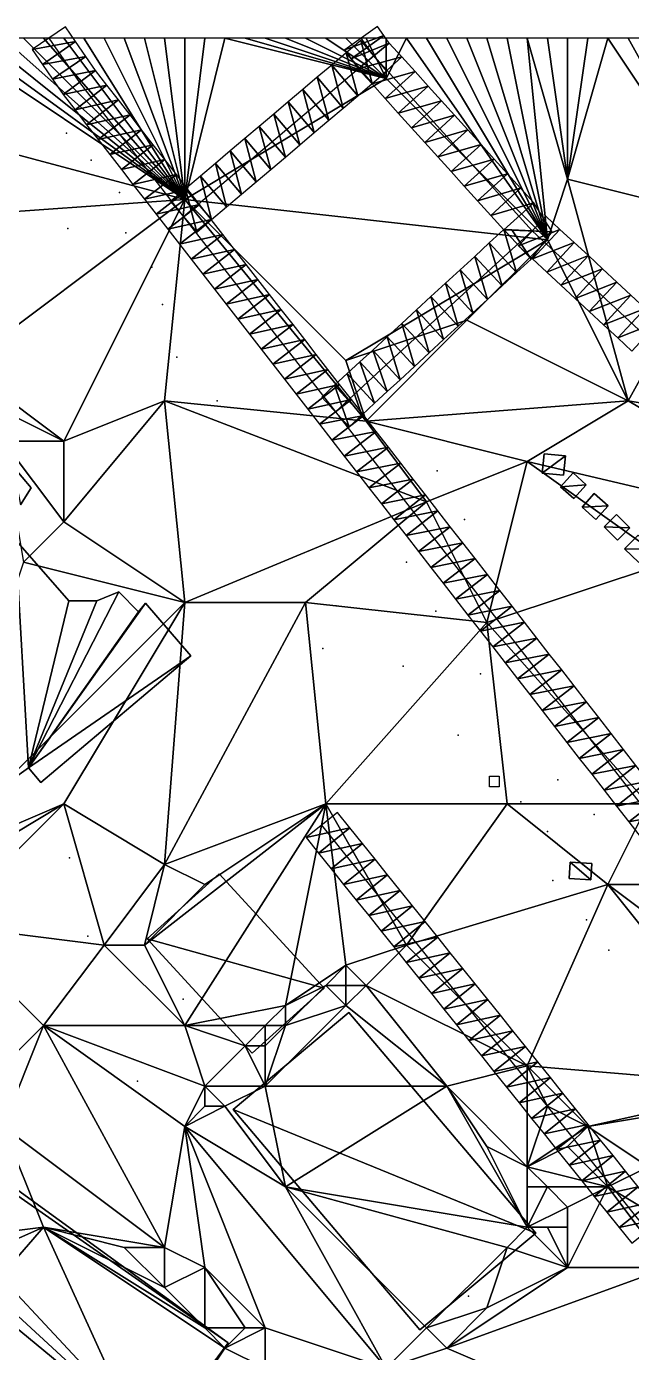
# Model space of a CAD drawing. Header units: metres. Extents: x -1103 to 901, y -902 to 905.
# Drawn here: x -123.7 to -63.7, y 769.6 to 901.2 of the extents above; entities that cross this region are included whole.
import ezdxf

# ---------------------------------------------------------------- set-up
doc = ezdxf.new("R2010")
doc.units = ezdxf.units.M
for name, color, linetype in [('OSM_BUILDING_FOOTPRINTS', 7, 'CONTINUOUS'), ('OSM_BUILDING_ROOFS', 1, 'CONTINUOUS'), ('OSM_BUILDING_WALLS', 8, 'CONTINUOUS'), ('OSM_ROAD_AXES', 2, 'CONTINUOUS'), ('OSM_ROAD_SURFACE', 9, 'CONTINUOUS'), ('OSM_TERRAIN', 3, 'CONTINUOUS'), ('OSM_TREES', 3, 'CONTINUOUS')]:
    doc.layers.add(name, color=color, linetype=linetype)

msp = doc.modelspace()

# ---------------------------------------------------------------- linework, layer by layer
at = {"layer": 'OSM_BUILDING_FOOTPRINTS'}
for points in [[(-72.34, 858.75, 9.23), (-70.21, 858.55, 9.23), (-70.41, 856.62, 9.23), (-72.53, 856.83, 9.23), (-72.34, 858.75, 9.23)], [(-69.46, 856.86, 9.4), (-68.15, 855.67, 9.4), (-69.39, 854.31, 9.4), (-70.7, 855.49, 9.4), (-69.46, 856.86, 9.4)], [(-67.35, 854.82, 9.59), (-65.97, 853.59, 9.59), (-67.19, 852.25, 9.59), (-68.56, 853.47, 9.59), (-67.35, 854.82, 9.59)], [(-65.15, 852.74, 9.79), (-63.81, 851.42, 9.79), (-65.04, 850.19, 9.79), (-66.38, 851.51, 9.79), (-65.15, 852.74, 9.79)], [(-63.01, 850.67, 10.03), (-61.61, 849.29, 10.03), (-62.94, 847.95, 10.03), (-64.34, 849.33, 10.03), (-63.01, 850.67, 10.03)], [(-77.74, 826.77, 12.83), (-76.8, 826.77, 12.81), (-76.8, 825.71, 12.87), (-77.74, 825.71, 12.88), (-77.74, 826.77, 12.83)], [(-69.83, 816.59, 11.99), (-69.74, 818.23, 11.99), (-67.61, 818.11, 11.99), (-67.69, 816.47, 11.99), (-69.83, 816.59, 11.99)], [(-104.57, 817.08, 11.32), (-94.16, 805.73, 11.32), (-101.29, 799.27, 11.32), (-111.71, 810.63, 11.32), (-104.57, 817.08, 11.32)], [(-91.71, 803.29, 13.13), (-73.17, 781.42, 13.13), (-84.66, 771.81, 13.13), (-103.2, 793.68, 13.13), (-91.71, 803.29, 13.13)]]:
    msp.add_polyline3d(points, close=True, dxfattribs=at)
for points in [[(-124.3, 853.69, 10.77), (-123.23, 855.38, 10.77), (-125.01, 857.48, 10.77)], [(-125.26, 826.34, 10.77), (-123.49, 827.59, 10.77), (-122.27, 826.12, 10.77), (-107.4, 838.7, 10.77), (-111.89, 843.93, 10.77), (-112.59, 843.08, 10.77), (-114.52, 845.07, 10.77), (-116.71, 844.15, 10.77), (-119.48, 844.15, 10.77), (-124.79, 850.23, 10.77)], [(-160.12, 766.12, 10.25), (-157.22, 770.53, 10.25), (-157.4, 771.2, 10.25), (-155.77, 773.57, 10.25), (-155.2, 773.27, 10.25), (-153.37, 776.09, 10.25), (-153.53, 776.75, 10.25), (-153.16, 777.41, 10.25), (-158.04, 795, 10.25), (-156, 797.84, 10.25), (-156.44, 798.68, 10.25), (-154.68, 801.11, 10.25), (-154.21, 800.53, 10.25), (-151.65, 804.14, 10.25), (-150.94, 803.55, 10.25), (-150.3, 804.32, 10.25), (-150.3, 804.32, 10.25), (-103.67, 770.52, 10.25), (-110.97, 760.65, 10.25)]]:
    msp.add_polyline3d(points, dxfattribs=at)
at = {"layer": 'OSM_BUILDING_ROOFS'}
for points in [[(-70.21, 858.55, 19.23), (-72.34, 858.75, 19.23), (-72.53, 856.83, 19.23)], [(-70.21, 858.55, 19.23), (-72.53, 856.83, 19.23), (-70.41, 856.62, 19.23)], [(-124.3, 853.69, 20.77), (-123.23, 855.38, 20.77), (-125.01, 857.48, 20.77)], [(-68.15, 855.67, 19.4), (-69.46, 856.86, 19.4), (-70.7, 855.49, 19.4)], [(-68.15, 855.67, 19.4), (-70.7, 855.49, 19.4), (-69.39, 854.31, 19.4)], [(-65.97, 853.59, 19.59), (-67.35, 854.82, 19.59), (-68.56, 853.47, 19.59)], [(-65.97, 853.59, 19.59), (-68.56, 853.47, 19.59), (-67.19, 852.25, 19.59)], [(-63.81, 851.42, 19.8), (-65.15, 852.74, 19.8), (-66.38, 851.51, 19.8)], [(-63.81, 851.42, 19.8), (-66.38, 851.51, 19.8), (-65.04, 850.19, 19.8)], [(-125.26, 826.34, 20.77), (-123.49, 827.59, 20.77), (-124.79, 850.23, 20.77)], [(-123.49, 827.59, 20.77), (-119.48, 844.15, 20.77), (-124.79, 850.23, 20.77)], [(-61.61, 849.29, 20.03), (-63.01, 850.67, 20.03), (-64.34, 849.33, 20.03)], [(-61.61, 849.29, 20.03), (-64.34, 849.33, 20.03), (-62.94, 847.95, 20.03)], [(-123.49, 827.59, 20.77), (-112.59, 843.08, 20.77), (-114.52, 845.07, 20.77)], [(-123.49, 827.59, 20.77), (-114.52, 845.07, 20.77), (-116.71, 844.15, 20.77)], [(-123.49, 827.59, 20.77), (-116.71, 844.15, 20.77), (-119.48, 844.15, 20.77)], [(-123.49, 827.59, 20.77), (-107.4, 838.7, 20.77), (-111.89, 843.93, 20.77)], [(-123.49, 827.59, 20.77), (-111.89, 843.93, 20.77), (-112.59, 843.08, 20.77)], [(-123.49, 827.59, 20.77), (-122.27, 826.12, 20.77), (-107.4, 838.7, 20.77)], [(-69.74, 818.23, 21.99), (-69.83, 816.59, 21.99), (-67.69, 816.47, 21.99)], [(-69.74, 818.23, 21.99), (-67.69, 816.47, 21.99), (-67.61, 818.11, 21.99)], [(-94.16, 805.73, 21.32), (-104.57, 817.08, 21.32), (-111.71, 810.63, 21.32)], [(-94.16, 805.73, 21.32), (-111.71, 810.63, 21.32), (-101.29, 799.27, 21.32)], [(-103.67, 770.52, 15.45), (-150.3, 804.32, 15.45), (-150.94, 803.55, 15.45)], [(-110.97, 760.65, 15.45), (-150.94, 803.55, 15.45), (-154.21, 800.53, 15.45)], [(-110.97, 760.65, 15.45), (-103.67, 770.52, 15.45), (-150.94, 803.55, 15.45)], [(-73.17, 781.42, 23.13), (-91.71, 803.29, 23.13), (-103.2, 793.68, 23.13)], [(-110.97, 760.65, 15.45), (-154.21, 800.53, 15.45), (-156, 797.84, 15.45)], [(-110.97, 760.65, 15.45), (-156, 797.84, 15.45), (-153.16, 777.41, 15.45)], [(-73.17, 781.42, 23.13), (-103.2, 793.68, 23.13), (-84.66, 771.81, 23.13)], [(-110.97, 760.65, 15.45), (-153.16, 777.41, 15.45), (-153.37, 776.09, 15.45)], [(-110.97, 760.65, 15.45), (-153.37, 776.09, 15.45), (-155.2, 773.27, 15.45)], [(-110.97, 760.65, 15.45), (-155.2, 773.27, 15.45), (-146.85, 756.54, 15.45)]]:
    msp.add_3dface(points, dxfattribs=at)
at = {"layer": 'OSM_BUILDING_WALLS'}
for points in [[(-72.34, 858.75, 9.23), (-72.53, 856.83, 9.23), (-72.53, 856.83, 19.23)], [(-72.34, 858.75, 9.23), (-72.53, 856.83, 19.23), (-72.34, 858.75, 19.23)], [(-70.21, 858.55, 9.23), (-72.34, 858.75, 9.23), (-72.34, 858.75, 19.23)], [(-70.21, 858.55, 9.23), (-72.34, 858.75, 19.23), (-70.21, 858.55, 19.23)], [(-70.41, 856.62, 9.23), (-70.21, 858.55, 9.23), (-70.21, 858.55, 19.23)], [(-70.41, 856.62, 9.23), (-70.21, 858.55, 19.23), (-70.41, 856.62, 19.23)], [(-123.23, 855.38, 10.77), (-125.01, 857.48, 10.77), (-125.01, 857.48, 20.77)], [(-123.23, 855.38, 10.77), (-125.01, 857.48, 20.77), (-123.23, 855.38, 20.77)], [(-72.53, 856.83, 9.23), (-70.41, 856.62, 9.23), (-70.41, 856.62, 19.23)], [(-72.53, 856.83, 9.23), (-70.41, 856.62, 19.23), (-72.53, 856.83, 19.23)], [(-69.46, 856.86, 9.4), (-70.7, 855.49, 9.4), (-70.7, 855.49, 19.4)], [(-69.46, 856.86, 9.4), (-70.7, 855.49, 19.4), (-69.46, 856.86, 19.4)], [(-68.15, 855.67, 9.4), (-69.46, 856.86, 9.4), (-69.46, 856.86, 19.4)], [(-68.15, 855.67, 9.4), (-69.46, 856.86, 19.4), (-68.15, 855.67, 19.4)], [(-124.3, 853.69, 10.77), (-123.23, 855.38, 10.77), (-123.23, 855.38, 20.77)], [(-124.3, 853.69, 10.77), (-123.23, 855.38, 20.77), (-124.3, 853.69, 20.77)], [(-70.7, 855.49, 9.4), (-69.39, 854.31, 9.4), (-69.39, 854.31, 19.4)], [(-70.7, 855.49, 9.4), (-69.39, 854.31, 19.4), (-70.7, 855.49, 19.4)], [(-69.39, 854.31, 9.4), (-68.15, 855.67, 9.4), (-68.15, 855.67, 19.4)], [(-69.39, 854.31, 9.4), (-68.15, 855.67, 19.4), (-69.39, 854.31, 19.4)], [(-67.35, 854.82, 9.59), (-68.56, 853.47, 9.59), (-68.56, 853.47, 19.59)], [(-67.35, 854.82, 9.59), (-68.56, 853.47, 19.59), (-67.35, 854.82, 19.59)], [(-65.97, 853.59, 9.59), (-67.35, 854.82, 9.59), (-67.35, 854.82, 19.59)], [(-65.97, 853.59, 9.59), (-67.35, 854.82, 19.59), (-65.97, 853.59, 19.59)], [(-68.56, 853.47, 9.59), (-67.19, 852.25, 9.59), (-67.19, 852.25, 19.59)], [(-68.56, 853.47, 9.59), (-67.19, 852.25, 19.59), (-68.56, 853.47, 19.59)], [(-67.19, 852.25, 9.59), (-65.97, 853.59, 9.59), (-65.97, 853.59, 19.59)], [(-67.19, 852.25, 9.59), (-65.97, 853.59, 19.59), (-67.19, 852.25, 19.59)], [(-65.15, 852.74, 9.79), (-66.38, 851.51, 9.79), (-66.38, 851.51, 19.8)], [(-65.15, 852.74, 9.79), (-66.38, 851.51, 19.8), (-65.15, 852.74, 19.8)], [(-63.81, 851.42, 9.79), (-65.15, 852.74, 9.79), (-65.15, 852.74, 19.8)], [(-63.81, 851.42, 9.79), (-65.15, 852.74, 19.8), (-63.81, 851.42, 19.8)], [(-66.38, 851.51, 9.79), (-65.04, 850.19, 9.79), (-65.04, 850.19, 19.8)], [(-66.38, 851.51, 9.79), (-65.04, 850.19, 19.8), (-66.38, 851.51, 19.8)], [(-65.04, 850.19, 9.79), (-63.81, 851.42, 9.79), (-63.81, 851.42, 19.8)], [(-65.04, 850.19, 9.79), (-63.81, 851.42, 19.8), (-65.04, 850.19, 19.8)], [(-119.48, 844.15, 10.77), (-124.79, 850.23, 10.77), (-124.79, 850.23, 20.77)], [(-119.48, 844.15, 10.77), (-124.79, 850.23, 20.77), (-119.48, 844.15, 20.77)], [(-63.01, 850.67, 10.03), (-64.34, 849.33, 10.03), (-64.34, 849.33, 20.03)], [(-63.01, 850.67, 10.03), (-64.34, 849.33, 20.03), (-63.01, 850.67, 20.03)], [(-64.34, 849.33, 10.03), (-62.94, 847.95, 10.03), (-62.94, 847.95, 20.03)], [(-64.34, 849.33, 10.03), (-62.94, 847.95, 20.03), (-64.34, 849.33, 20.03)], [(-114.52, 845.07, 10.77), (-116.71, 844.15, 10.77), (-116.71, 844.15, 20.77)], [(-114.52, 845.07, 10.77), (-116.71, 844.15, 20.77), (-114.52, 845.07, 20.77)], [(-112.59, 843.08, 10.77), (-114.52, 845.07, 10.77), (-114.52, 845.07, 20.77)], [(-112.59, 843.08, 10.77), (-114.52, 845.07, 20.77), (-112.59, 843.08, 20.77)], [(-116.71, 844.15, 10.77), (-119.48, 844.15, 10.77), (-119.48, 844.15, 20.77)], [(-116.71, 844.15, 10.77), (-119.48, 844.15, 20.77), (-116.71, 844.15, 20.77)], [(-111.89, 843.93, 10.77), (-112.59, 843.08, 10.77), (-112.59, 843.08, 20.77)], [(-111.89, 843.93, 10.77), (-112.59, 843.08, 20.77), (-111.89, 843.93, 20.77)], [(-107.4, 838.7, 10.77), (-111.89, 843.93, 10.77), (-111.89, 843.93, 20.77)], [(-107.4, 838.7, 10.77), (-111.89, 843.93, 20.77), (-107.4, 838.7, 20.77)], [(-122.27, 826.12, 10.77), (-107.4, 838.7, 10.77), (-107.4, 838.7, 20.77)], [(-122.27, 826.12, 10.77), (-107.4, 838.7, 20.77), (-122.27, 826.12, 20.77)], [(-125.26, 826.34, 10.77), (-123.49, 827.59, 10.77), (-123.49, 827.59, 20.77)], [(-125.26, 826.34, 10.77), (-123.49, 827.59, 20.77), (-125.26, 826.34, 20.77)], [(-123.49, 827.59, 10.77), (-122.27, 826.12, 10.77), (-122.27, 826.12, 20.77)], [(-123.49, 827.59, 10.77), (-122.27, 826.12, 20.77), (-123.49, 827.59, 20.77)], [(-69.74, 818.23, 11.99), (-69.83, 816.59, 11.99), (-69.83, 816.59, 21.99)], [(-69.74, 818.23, 11.99), (-69.83, 816.59, 21.99), (-69.74, 818.23, 21.99)], [(-67.61, 818.11, 11.99), (-69.74, 818.23, 11.99), (-69.74, 818.23, 21.99)], [(-67.61, 818.11, 11.99), (-69.74, 818.23, 21.99), (-67.61, 818.11, 21.99)], [(-67.69, 816.47, 11.99), (-67.61, 818.11, 11.99), (-67.61, 818.11, 21.99)], [(-67.69, 816.47, 11.99), (-67.61, 818.11, 21.99), (-67.69, 816.47, 21.99)], [(-104.57, 817.08, 11.32), (-111.71, 810.63, 11.32), (-111.71, 810.63, 21.32)], [(-104.57, 817.08, 11.32), (-111.71, 810.63, 21.32), (-104.57, 817.08, 21.32)], [(-94.16, 805.73, 11.32), (-104.57, 817.08, 11.32), (-104.57, 817.08, 21.32)], [(-94.16, 805.73, 11.32), (-104.57, 817.08, 21.32), (-94.16, 805.73, 21.32)], [(-69.83, 816.59, 11.99), (-67.69, 816.47, 11.99), (-67.69, 816.47, 21.99)], [(-69.83, 816.59, 11.99), (-67.69, 816.47, 21.99), (-69.83, 816.59, 21.99)], [(-111.71, 810.63, 11.32), (-101.29, 799.27, 11.32), (-101.29, 799.27, 21.32)], [(-111.71, 810.63, 11.32), (-101.29, 799.27, 21.32), (-111.71, 810.63, 21.32)], [(-101.29, 799.27, 11.32), (-94.16, 805.73, 11.32), (-94.16, 805.73, 21.32)], [(-101.29, 799.27, 11.32), (-94.16, 805.73, 21.32), (-101.29, 799.27, 21.32)], [(-103.67, 770.52, 10.25), (-150.3, 804.32, 10.25), (-150.3, 804.32, 15.45)], [(-103.67, 770.52, 10.25), (-150.3, 804.32, 15.45), (-103.67, 770.52, 15.45)], [(-91.71, 803.29, 13.13), (-103.2, 793.68, 13.13), (-103.2, 793.68, 23.13)], [(-91.71, 803.29, 13.13), (-103.2, 793.68, 23.13), (-91.71, 803.29, 23.13)], [(-73.17, 781.42, 13.13), (-91.71, 803.29, 13.13), (-91.71, 803.29, 23.13)], [(-73.17, 781.42, 13.13), (-91.71, 803.29, 23.13), (-73.17, 781.42, 23.13)], [(-103.2, 793.68, 13.13), (-84.66, 771.81, 13.13), (-84.66, 771.81, 23.13)], [(-103.2, 793.68, 13.13), (-84.66, 771.81, 23.13), (-103.2, 793.68, 23.13)], [(-84.66, 771.81, 13.13), (-73.17, 781.42, 13.13), (-73.17, 781.42, 23.13)], [(-84.66, 771.81, 13.13), (-73.17, 781.42, 23.13), (-84.66, 771.81, 23.13)], [(-110.97, 760.65, 10.25), (-103.67, 770.52, 10.25), (-103.67, 770.52, 15.45)], [(-110.97, 760.65, 10.25), (-103.67, 770.52, 15.45), (-110.97, 760.65, 15.45)]]:
    msp.add_3dface(points, dxfattribs=at)
at = {"layer": 'OSM_ROAD_AXES'}
for points in [[(-121.49, 900, 13.08), (-118.45, 895.6, 13.21), (-108.1, 882.27, 13.59), (-93.04, 862.91, 12.85), (-27.98, 779.25, 22.17)], [(-93.04, 862.91, 12.85), (-87.99, 867.57, 12.51), (-73.53, 880.87, 12.02), (-89.24, 898.24, 12.09), (-90.49, 900, 12.08)], [(-89.24, 898.24, 12.09), (-102.18, 887.28, 13.16), (-108.1, 882.27, 13.59)], [(-73.53, 880.87, 12.02), (-50.99, 859.96, 11.45), (-35.57, 846.11, 12.74)], [(-47.15, 763.08, 20.77), (-94.4, 821.91, 13.24)]]:
    msp.add_polyline3d(points, dxfattribs=at)
at = {"layer": 'OSM_ROAD_SURFACE'}
for points in [[(-123.13, 898.87, 13.15), (-118.83, 899.67, 13.15), (-119.84, 901.13, 13.17)], [(-88.23, 900.28, 12.14), (-88.86, 901.16, 12.14), (-92.12, 898.84, 12.14)], [(-88.23, 900.28, 12.14), (-92.12, 898.84, 12.14), (-91.49, 897.96, 12.16)], [(-87.7, 899.52, 12.13), (-88.23, 900.28, 12.14), (-91.49, 897.96, 12.16)], [(-123.13, 898.87, 13.15), (-122.12, 897.4, 13.19), (-118.83, 899.67, 13.15)], [(-122.12, 897.4, 13.19), (-117.82, 898.2, 13.19), (-118.83, 899.67, 13.15)], [(-90.53, 899.77, 12.13), (-91.97, 898.55, 12.14), (-89.38, 895.5, 12.25)], [(-87.7, 899.52, 12.13), (-91.49, 897.96, 12.16), (-90.78, 896.97, 12.21)], [(-86.45, 898.14, 12.12), (-87.7, 899.52, 12.13), (-90.78, 896.97, 12.21)], [(-90.53, 899.77, 12.13), (-89.38, 895.5, 12.25), (-87.95, 896.72, 12.16)], [(-122.12, 897.4, 13.19), (-121.11, 895.93, 13.23), (-117.82, 898.2, 13.19)], [(-121.11, 895.93, 13.23), (-116.84, 896.78, 13.23), (-117.82, 898.2, 13.19)], [(-91.97, 898.55, 12.14), (-93.41, 897.34, 12.31), (-90.82, 894.28, 12.37)], [(-91.97, 898.55, 12.14), (-90.82, 894.28, 12.37), (-89.38, 895.5, 12.25)], [(-86.45, 898.14, 12.12), (-90.78, 896.97, 12.21), (-89.41, 895.46, 12.25)], [(-85.14, 896.69, 12.11), (-86.45, 898.14, 12.12), (-89.41, 895.46, 12.25)], [(-121.11, 895.93, 13.23), (-120.07, 894.42, 13.28), (-116.84, 896.78, 13.23)], [(-120.07, 894.42, 13.28), (-115.72, 895.35, 13.28), (-116.84, 896.78, 13.23)], [(-93.41, 897.34, 12.31), (-94.84, 896.12, 12.44), (-92.26, 893.07, 12.49)], [(-93.41, 897.34, 12.31), (-92.26, 893.07, 12.49), (-90.82, 894.28, 12.37)], [(-85.14, 896.69, 12.11), (-89.41, 895.46, 12.25), (-88.1, 894.01, 12.25)], [(-83.83, 895.24, 12.1), (-85.14, 896.69, 12.11), (-88.1, 894.01, 12.25)], [(-120.07, 894.42, 13.28), (-118.88, 892.89, 13.33), (-115.72, 895.35, 13.28)], [(-118.88, 892.89, 13.33), (-114.57, 893.87, 13.33), (-115.72, 895.35, 13.28)], [(-96.28, 894.9, 12.56), (-97.72, 893.68, 12.69), (-95.14, 890.63, 12.73)], [(-94.84, 896.12, 12.44), (-96.28, 894.9, 12.56), (-93.7, 891.85, 12.61)], [(-96.28, 894.9, 12.56), (-95.14, 890.63, 12.73), (-93.7, 891.85, 12.61)], [(-94.84, 896.12, 12.44), (-93.7, 891.85, 12.61), (-92.26, 893.07, 12.49)], [(-83.83, 895.24, 12.1), (-88.1, 894.01, 12.25), (-86.8, 892.56, 12.24)], [(-82.52, 893.79, 12.09), (-83.83, 895.24, 12.1), (-86.8, 892.56, 12.24)], [(-118.88, 892.89, 13.33), (-117.73, 891.41, 13.38), (-114.57, 893.87, 13.33)], [(-117.73, 891.41, 13.38), (-113.42, 892.39, 13.37), (-114.57, 893.87, 13.33)], [(-97.72, 893.68, 12.69), (-99.16, 892.46, 12.81), (-96.58, 889.41, 12.85)], [(-97.72, 893.68, 12.69), (-96.58, 889.41, 12.85), (-95.14, 890.63, 12.73)], [(-82.52, 893.79, 12.09), (-86.8, 892.56, 12.24), (-85.49, 891.11, 12.24)], [(-81.21, 892.35, 12.08), (-82.52, 893.79, 12.09), (-85.49, 891.11, 12.24)], [(-117.73, 891.41, 13.38), (-116.58, 889.93, 13.42), (-113.42, 892.39, 13.37)], [(-116.58, 889.93, 13.42), (-112.27, 890.91, 13.42), (-113.42, 892.39, 13.37)], [(-99.16, 892.46, 12.81), (-100.6, 891.25, 12.93), (-98.01, 888.19, 12.97)], [(-99.16, 892.46, 12.81), (-98.01, 888.19, 12.97), (-96.58, 889.41, 12.85)], [(-81.21, 892.35, 12.08), (-85.49, 891.11, 12.24), (-84.18, 889.66, 12.23)], [(-79.9, 890.9, 12.07), (-81.21, 892.35, 12.08), (-84.18, 889.66, 12.23)], [(-116.58, 889.93, 13.42), (-115.43, 888.45, 13.47), (-112.27, 890.91, 13.42)], [(-115.43, 888.45, 13.47), (-111.12, 889.42, 13.46), (-112.27, 890.91, 13.42)], [(-100.6, 891.25, 12.93), (-102.04, 890.03, 13.06), (-99.45, 886.98, 13.09)], [(-100.6, 891.25, 12.93), (-99.45, 886.98, 13.09), (-98.01, 888.19, 12.97)], [(-79.9, 890.9, 12.07), (-84.18, 889.66, 12.23), (-82.87, 888.22, 12.23)], [(-78.59, 889.45, 12.06), (-79.9, 890.9, 12.07), (-82.87, 888.22, 12.23)], [(-102.04, 890.03, 13.06), (-103.47, 888.81, 13.18), (-100.89, 885.76, 13.21)], [(-102.04, 890.03, 13.06), (-100.89, 885.76, 13.21), (-99.45, 886.98, 13.09)], [(-115.43, 888.45, 13.47), (-114.28, 886.97, 13.52), (-111.12, 889.42, 13.46)], [(-114.28, 886.97, 13.52), (-109.97, 887.95, 13.5), (-111.12, 889.42, 13.46)], [(-103.47, 888.81, 13.18), (-104.95, 887.56, 13.31), (-102.37, 884.51, 13.33)], [(-103.47, 888.81, 13.18), (-102.37, 884.51, 13.33), (-100.89, 885.76, 13.21)], [(-78.59, 889.45, 12.06), (-82.87, 888.22, 12.23), (-81.56, 886.77, 12.22)], [(-77.28, 888, 12.05), (-78.59, 889.45, 12.06), (-81.56, 886.77, 12.22)], [(-114.28, 886.97, 13.52), (-113.13, 885.49, 13.57), (-109.97, 887.95, 13.5)], [(-113.13, 885.49, 13.57), (-108.82, 886.46, 13.53), (-109.97, 887.95, 13.5)], [(-104.95, 887.56, 13.31), (-106.43, 886.31, 13.44), (-103.85, 883.25, 13.44)], [(-104.95, 887.56, 13.31), (-103.85, 883.25, 13.44), (-102.37, 884.51, 13.33)], [(-77.28, 888, 12.05), (-81.56, 886.77, 12.22), (-80.25, 885.32, 12.22)], [(-75.97, 886.55, 12.04), (-77.28, 888, 12.05), (-80.25, 885.32, 12.22)], [(-113.13, 885.49, 13.57), (-111.98, 884.01, 13.63), (-108.82, 886.46, 13.53)], [(-111.98, 884.01, 13.63), (-107.67, 884.98, 13.56), (-108.82, 886.46, 13.53)], [(-106.43, 886.31, 13.44), (-107.91, 885.05, 13.57), (-105.33, 882, 13.48)], [(-106.43, 886.31, 13.44), (-105.33, 882, 13.48), (-103.85, 883.25, 13.44)], [(-75.97, 886.55, 12.04), (-80.25, 885.32, 12.22), (-78.94, 883.87, 12.21)], [(-74.67, 885.11, 12.04), (-75.97, 886.55, 12.04), (-78.94, 883.87, 12.21)], [(-111.98, 884.01, 13.63), (-110.83, 882.53, 13.66), (-107.67, 884.98, 13.56)], [(-110.83, 882.53, 13.66), (-106.52, 883.5, 13.55), (-107.67, 884.98, 13.56)], [(-107.91, 885.05, 13.57), (-109.39, 883.8, 13.63), (-106.8, 880.75, 13.58)], [(-107.91, 885.05, 13.57), (-106.8, 880.75, 13.58), (-105.33, 882, 13.48)], [(-74.67, 885.11, 12.04), (-78.94, 883.87, 12.21), (-77.63, 882.42, 12.21)], [(-73.36, 883.66, 12.04), (-74.67, 885.11, 12.04), (-77.63, 882.42, 12.21)], [(-110.83, 882.53, 13.66), (-109.67, 881.05, 13.67), (-106.52, 883.5, 13.55)], [(-109.67, 881.05, 13.67), (-105.36, 882.01, 13.48), (-106.52, 883.5, 13.55)], [(-73.36, 883.66, 12.04), (-77.63, 882.42, 12.21), (-76.32, 880.98, 12.2)], [(-71.53, 880.77, 11.99), (-73.36, 883.66, 12.04), (-76.32, 880.98, 12.2)], [(-109.67, 881.05, 13.67), (-108.52, 879.56, 13.68), (-105.36, 882.01, 13.48)], [(-108.52, 879.56, 13.68), (-104.2, 880.52, 13.41), (-105.36, 882.01, 13.48)], [(-74.89, 879.4, 12.14), (-70.76, 881.03, 11.91), (-72.17, 882.34, 12.03)], [(-108.52, 879.56, 13.68), (-107.36, 878.07, 13.63), (-104.2, 880.52, 13.41)], [(-107.36, 878.07, 13.63), (-103.04, 879.03, 13.34), (-104.2, 880.52, 13.41)], [(-75.07, 876.74, 12.07), (-76.33, 881.01, 12.2), (-77.78, 879.68, 12.27)], [(-75.07, 876.74, 12.07), (-73.62, 878.07, 12.05), (-76.33, 881.01, 12.2)], [(-73.62, 878.07, 12.05), (-75.53, 880.97, 12.16), (-76.33, 881.01, 12.2)], [(-71.53, 880.77, 11.99), (-76.32, 880.98, 12.2), (-75.53, 880.97, 12.16)], [(-73.62, 878.07, 12.05), (-71.53, 880.77, 11.99), (-75.53, 880.97, 12.16)], [(-74.89, 879.4, 12.14), (-73.48, 878.1, 12.04), (-70.76, 881.03, 11.91)], [(-73.48, 878.1, 12.04), (-69.35, 879.72, 11.76), (-70.76, 881.03, 11.91)], [(-76.51, 875.41, 12.1), (-77.78, 879.68, 12.27), (-79.22, 878.35, 12.31)], [(-76.51, 875.41, 12.1), (-75.07, 876.74, 12.07), (-77.78, 879.68, 12.27)], [(-73.48, 878.1, 12.04), (-72.07, 876.79, 11.93), (-69.35, 879.72, 11.76)], [(-72.07, 876.79, 11.93), (-67.94, 878.42, 11.6), (-69.35, 879.72, 11.76)], [(-107.36, 878.07, 13.63), (-106.2, 876.58, 13.57), (-103.04, 879.03, 13.34)], [(-106.2, 876.58, 13.57), (-101.89, 877.54, 13.29), (-103.04, 879.03, 13.34)], [(-77.96, 874.08, 12.13), (-79.22, 878.35, 12.31), (-80.67, 877.02, 12.36)], [(-77.96, 874.08, 12.13), (-76.51, 875.41, 12.1), (-79.22, 878.35, 12.31)], [(-72.07, 876.79, 11.93), (-70.67, 875.48, 11.82), (-67.94, 878.42, 11.6)], [(-70.67, 875.48, 11.82), (-66.53, 877.11, 11.53), (-67.94, 878.42, 11.6)], [(-106.2, 876.58, 13.57), (-105.04, 875.09, 13.52), (-101.89, 877.54, 13.29)], [(-105.04, 875.09, 13.52), (-100.73, 876.05, 13.23), (-101.89, 877.54, 13.29)], [(-79.41, 872.75, 12.16), (-80.67, 877.02, 12.36), (-82.11, 875.69, 12.4)], [(-79.41, 872.75, 12.16), (-77.96, 874.08, 12.13), (-80.67, 877.02, 12.36)], [(-70.67, 875.48, 11.82), (-69.26, 874.18, 11.7), (-66.53, 877.11, 11.53)], [(-69.26, 874.18, 11.7), (-65.13, 875.8, 11.45), (-66.53, 877.11, 11.53)], [(-105.04, 875.09, 13.52), (-103.88, 873.6, 13.46), (-100.73, 876.05, 13.23)], [(-103.88, 873.6, 13.46), (-99.57, 874.57, 13.18), (-100.73, 876.05, 13.23)], [(-80.85, 871.42, 12.2), (-82.11, 875.69, 12.4), (-83.56, 874.36, 12.44)], [(-80.85, 871.42, 12.2), (-79.41, 872.75, 12.16), (-82.11, 875.69, 12.4)], [(-69.26, 874.18, 11.7), (-67.85, 872.87, 11.56), (-65.13, 875.8, 11.45)], [(-67.85, 872.87, 11.56), (-63.72, 874.5, 11.37), (-65.13, 875.8, 11.45)], [(-103.88, 873.6, 13.46), (-102.73, 872.11, 13.4), (-99.57, 874.57, 13.18)], [(-102.73, 872.11, 13.4), (-98.41, 873.08, 13.12), (-99.57, 874.57, 13.18)], [(-82.3, 870.09, 12.29), (-83.56, 874.36, 12.44), (-85.01, 873.03, 12.48)], [(-82.3, 870.09, 12.29), (-80.85, 871.42, 12.2), (-83.56, 874.36, 12.44)], [(-67.85, 872.87, 11.56), (-66.44, 871.56, 11.41), (-63.72, 874.5, 11.37)], [(-66.44, 871.56, 11.41), (-62.31, 873.19, 11.29), (-63.72, 874.5, 11.37)], [(-102.73, 872.11, 13.4), (-101.57, 870.62, 13.35), (-98.41, 873.08, 13.12)], [(-101.57, 870.62, 13.35), (-97.25, 871.59, 13.07), (-98.41, 873.08, 13.12)], [(-83.74, 868.76, 12.37), (-85.01, 873.03, 12.48), (-86.45, 871.7, 12.53)], [(-83.74, 868.76, 12.37), (-82.3, 870.09, 12.29), (-85.01, 873.03, 12.48)], [(-66.44, 871.56, 11.41), (-65.03, 870.25, 11.3), (-62.31, 873.19, 11.29)], [(-65.03, 870.25, 11.3), (-60.9, 871.88, 11.22), (-62.31, 873.19, 11.29)], [(-101.57, 870.62, 13.35), (-100.41, 869.13, 13.29), (-97.25, 871.59, 13.07)], [(-100.41, 869.13, 13.29), (-96.09, 870.1, 13.01), (-97.25, 871.59, 13.07)], [(-85.19, 867.42, 12.45), (-86.45, 871.7, 12.53), (-87.9, 870.37, 12.57)], [(-85.19, 867.42, 12.45), (-83.74, 868.76, 12.37), (-86.45, 871.7, 12.53)], [(-65.03, 870.25, 11.3), (-63.62, 868.95, 11.22), (-60.9, 871.88, 11.22)], [(-100.41, 869.13, 13.29), (-99.25, 867.64, 13.23), (-96.09, 870.1, 13.01)], [(-99.25, 867.64, 13.23), (-94.94, 868.61, 12.96), (-96.09, 870.1, 13.01)], [(-86.63, 866.1, 12.53), (-87.9, 870.37, 12.57), (-89.34, 869.04, 12.6)], [(-86.63, 866.1, 12.53), (-85.19, 867.42, 12.45), (-87.9, 870.37, 12.57)], [(-99.25, 867.64, 13.23), (-98.09, 866.15, 13.18), (-94.94, 868.61, 12.96)], [(-98.09, 866.15, 13.18), (-93.78, 867.12, 12.9), (-94.94, 868.61, 12.96)], [(-87.9, 864.93, 12.6), (-89.34, 869.04, 12.6), (-90.61, 867.87, 12.66)], [(-87.9, 864.93, 12.6), (-86.63, 866.1, 12.53), (-89.34, 869.04, 12.6)], [(-89.16, 863.77, 12.67), (-90.61, 867.87, 12.66), (-91.87, 866.71, 12.74)], [(-89.16, 863.77, 12.67), (-87.9, 864.93, 12.6), (-90.61, 867.87, 12.66)], [(-98.09, 866.15, 13.18), (-96.94, 864.66, 13.12), (-93.78, 867.12, 12.9)], [(-96.94, 864.66, 13.12), (-92.62, 865.63, 12.85), (-93.78, 867.12, 12.9)], [(-90.42, 862.6, 12.75), (-91.87, 866.71, 12.74), (-93.13, 865.55, 12.89)], [(-90.42, 862.6, 12.75), (-89.16, 863.77, 12.67), (-91.87, 866.71, 12.74)], [(-96.94, 864.66, 13.12), (-95.78, 863.17, 13.06), (-92.62, 865.63, 12.85)], [(-95.78, 863.17, 13.06), (-91.46, 864.14, 12.79), (-92.62, 865.63, 12.85)], [(-91.69, 861.44, 12.81), (-93.13, 865.55, 12.89), (-94.4, 864.38, 12.97)], [(-91.69, 861.44, 12.81), (-90.42, 862.6, 12.75), (-93.13, 865.55, 12.89)], [(-95.78, 863.17, 13.06), (-94.62, 861.68, 12.97), (-91.46, 864.14, 12.79)], [(-94.62, 861.68, 12.97), (-90.23, 862.56, 12.73), (-91.46, 864.14, 12.79)], [(-94.62, 861.68, 12.97), (-93.39, 860.11, 12.86), (-90.23, 862.56, 12.73)], [(-93.39, 860.11, 12.86), (-89.01, 860.98, 12.64), (-90.23, 862.56, 12.73)], [(-93.39, 860.11, 12.86), (-92.16, 858.53, 12.74), (-89.01, 860.98, 12.64)], [(-92.16, 858.53, 12.74), (-87.78, 859.4, 12.52), (-89.01, 860.98, 12.64)], [(-92.16, 858.53, 12.74), (-90.94, 856.95, 12.63), (-87.78, 859.4, 12.52)], [(-90.94, 856.95, 12.63), (-86.55, 857.83, 12.4), (-87.78, 859.4, 12.52)], [(-90.94, 856.95, 12.63), (-89.71, 855.37, 12.5), (-86.55, 857.83, 12.4)], [(-89.71, 855.37, 12.5), (-85.32, 856.25, 12.29), (-86.55, 857.83, 12.4)], [(-89.71, 855.37, 12.5), (-88.48, 853.79, 12.37), (-85.32, 856.25, 12.29)], [(-88.48, 853.79, 12.37), (-84.1, 854.67, 12.17), (-85.32, 856.25, 12.29)], [(-88.48, 853.79, 12.37), (-87.25, 852.21, 12.24), (-84.1, 854.67, 12.17)], [(-87.25, 852.21, 12.24), (-82.87, 853.09, 12.1), (-84.1, 854.67, 12.17)], [(-87.25, 852.21, 12.24), (-86.03, 850.63, 12.17), (-82.87, 853.09, 12.1)], [(-86.03, 850.63, 12.17), (-81.64, 851.51, 12.05), (-82.87, 853.09, 12.1)], [(-86.03, 850.63, 12.17), (-84.8, 849.05, 12.16), (-81.64, 851.51, 12.05)], [(-84.8, 849.05, 12.16), (-80.41, 849.93, 12.01), (-81.64, 851.51, 12.05)], [(-84.8, 849.05, 12.16), (-83.57, 847.48, 12.14), (-80.41, 849.93, 12.01)], [(-83.57, 847.48, 12.14), (-79.19, 848.35, 11.96), (-80.41, 849.93, 12.01)], [(-83.57, 847.48, 12.14), (-82.34, 845.9, 12.12), (-79.19, 848.35, 11.96)], [(-82.34, 845.9, 12.12), (-77.96, 846.77, 11.91), (-79.19, 848.35, 11.96)], [(-82.34, 845.9, 12.12), (-81.12, 844.32, 12.1), (-77.96, 846.77, 11.91)], [(-81.12, 844.32, 12.1), (-76.73, 845.2, 11.92), (-77.96, 846.77, 11.91)], [(-81.12, 844.32, 12.1), (-79.89, 842.74, 12.09), (-76.73, 845.2, 11.92)], [(-79.89, 842.74, 12.09), (-75.5, 843.62, 12.07), (-76.73, 845.2, 11.92)], [(-79.89, 842.74, 12.09), (-78.66, 841.16, 12.12), (-75.5, 843.62, 12.07)], [(-78.66, 841.16, 12.12), (-74.28, 842.04, 12.2), (-75.5, 843.62, 12.07)], [(-78.66, 841.16, 12.12), (-77.43, 839.58, 12.2), (-74.28, 842.04, 12.2)], [(-77.43, 839.58, 12.2), (-73.05, 840.46, 12.34), (-74.28, 842.04, 12.2)], [(-77.43, 839.58, 12.2), (-76.2, 838, 12.33), (-73.05, 840.46, 12.34)], [(-76.2, 838, 12.33), (-71.82, 838.88, 12.47), (-73.05, 840.46, 12.34)], [(-76.2, 838, 12.33), (-74.98, 836.43, 12.46), (-71.82, 838.88, 12.47)], [(-74.98, 836.43, 12.46), (-70.59, 837.3, 12.6), (-71.82, 838.88, 12.47)], [(-74.98, 836.43, 12.46), (-73.75, 834.85, 12.59), (-70.59, 837.3, 12.6)], [(-73.75, 834.85, 12.59), (-69.36, 835.73, 12.73), (-70.59, 837.3, 12.6)], [(-73.75, 834.85, 12.59), (-72.52, 833.27, 12.72), (-69.36, 835.73, 12.73)], [(-72.52, 833.27, 12.72), (-68.14, 834.15, 12.86), (-69.36, 835.73, 12.73)], [(-72.52, 833.27, 12.72), (-71.3, 831.69, 12.85), (-68.14, 834.15, 12.86)], [(-71.3, 831.69, 12.85), (-66.91, 832.57, 12.99), (-68.14, 834.15, 12.86)], [(-71.3, 831.69, 12.85), (-70.07, 830.11, 12.98), (-66.91, 832.57, 12.99)], [(-70.07, 830.11, 12.98), (-65.68, 830.99, 13.12), (-66.91, 832.57, 12.99)], [(-70.07, 830.11, 12.98), (-68.84, 828.53, 13.11), (-65.68, 830.99, 13.12)], [(-68.84, 828.53, 13.11), (-64.45, 829.41, 13.25), (-65.68, 830.99, 13.12)], [(-68.84, 828.53, 13.11), (-67.61, 826.96, 13.24), (-64.45, 829.41, 13.25)], [(-67.61, 826.96, 13.24), (-63.23, 827.83, 13.38), (-64.45, 829.41, 13.25)], [(-67.61, 826.96, 13.24), (-66.38, 825.38, 13.37), (-63.23, 827.83, 13.38)], [(-66.38, 825.38, 13.37), (-62, 826.25, 13.51), (-63.23, 827.83, 13.38)], [(-66.38, 825.38, 13.37), (-65.16, 823.8, 13.51), (-62, 826.25, 13.51)], [(-65.16, 823.8, 13.51), (-60.77, 824.68, 13.62), (-62, 826.25, 13.51)], [(-65.16, 823.8, 13.51), (-63.93, 822.22, 13.71), (-60.77, 824.68, 13.62)], [(-63.93, 822.22, 13.71), (-59.54, 823.1, 13.77), (-60.77, 824.68, 13.62)], [(-91.6, 821.62, 13.41), (-92.84, 823.17, 13.32), (-95.96, 820.66, 13.3)], [(-63.93, 822.22, 13.71), (-62.7, 820.64, 13.91), (-59.54, 823.1, 13.77)], [(-91.6, 821.62, 13.41), (-95.96, 820.66, 13.3), (-94.72, 819.12, 13.34)], [(-90.35, 820.07, 13.51), (-91.6, 821.62, 13.41), (-94.72, 819.12, 13.34)], [(-90.35, 820.07, 13.51), (-94.72, 819.12, 13.34), (-93.47, 817.57, 13.48)], [(-89.11, 818.52, 13.61), (-90.35, 820.07, 13.51), (-93.47, 817.57, 13.48)], [(-89.11, 818.52, 13.61), (-93.47, 817.57, 13.48), (-92.23, 816.02, 13.61)], [(-87.87, 816.98, 13.7), (-89.11, 818.52, 13.61), (-92.23, 816.02, 13.61)], [(-87.87, 816.98, 13.7), (-92.23, 816.02, 13.61), (-90.98, 814.47, 13.74)], [(-86.62, 815.43, 13.8), (-87.87, 816.98, 13.7), (-90.98, 814.47, 13.74)], [(-86.62, 815.43, 13.8), (-90.98, 814.47, 13.74), (-89.74, 812.92, 13.86)], [(-85.38, 813.88, 13.89), (-86.62, 815.43, 13.8), (-89.74, 812.92, 13.86)], [(-85.38, 813.88, 13.89), (-89.74, 812.92, 13.86), (-88.5, 811.37, 13.99)], [(-84.14, 812.33, 14), (-85.38, 813.88, 13.89), (-88.5, 811.37, 13.99)], [(-84.14, 812.33, 14), (-88.5, 811.37, 13.99), (-87.25, 809.83, 14.11)], [(-82.89, 810.78, 14.21), (-84.14, 812.33, 14), (-87.25, 809.83, 14.11)], [(-82.89, 810.78, 14.21), (-87.25, 809.83, 14.11), (-86.01, 808.28, 14.37)], [(-81.65, 809.23, 14.42), (-82.89, 810.78, 14.21), (-86.01, 808.28, 14.37)], [(-81.65, 809.23, 14.42), (-86.01, 808.28, 14.37), (-84.77, 806.73, 14.57)], [(-80.41, 807.68, 14.63), (-81.65, 809.23, 14.42), (-84.77, 806.73, 14.57)], [(-80.41, 807.68, 14.63), (-84.77, 806.73, 14.57), (-83.52, 805.18, 14.78)], [(-79.16, 806.14, 14.84), (-80.41, 807.68, 14.63), (-83.52, 805.18, 14.78)], [(-79.16, 806.14, 14.84), (-83.52, 805.18, 14.78), (-82.28, 803.63, 14.99)], [(-77.92, 804.59, 15.06), (-79.16, 806.14, 14.84), (-82.28, 803.63, 14.99)], [(-77.92, 804.59, 15.06), (-82.28, 803.63, 14.99), (-81.04, 802.08, 15.2)], [(-76.67, 803.04, 15.27), (-77.92, 804.59, 15.06), (-81.04, 802.08, 15.2)], [(-76.67, 803.04, 15.27), (-81.04, 802.08, 15.2), (-79.79, 800.53, 15.39)], [(-75.43, 801.49, 15.48), (-76.67, 803.04, 15.27), (-79.79, 800.53, 15.39)], [(-75.43, 801.49, 15.48), (-79.79, 800.53, 15.39), (-78.55, 798.99, 15.54)], [(-74.19, 799.94, 15.69), (-75.43, 801.49, 15.48), (-78.55, 798.99, 15.54)], [(-74.19, 799.94, 15.69), (-78.55, 798.99, 15.54), (-77.31, 797.44, 15.7)], [(-72.94, 798.4, 15.93), (-74.19, 799.94, 15.69), (-77.31, 797.44, 15.7)], [(-72.94, 798.4, 15.93), (-77.31, 797.44, 15.7), (-76.06, 795.89, 15.92)], [(-71.7, 796.85, 16.2), (-72.94, 798.4, 15.93), (-76.06, 795.89, 15.92)], [(-71.7, 796.85, 16.2), (-76.06, 795.89, 15.92), (-74.82, 794.34, 16.16)], [(-70.46, 795.3, 16.47), (-71.7, 796.85, 16.2), (-74.82, 794.34, 16.16)], [(-70.46, 795.3, 16.47), (-74.82, 794.34, 16.16), (-73.58, 792.79, 16.46)], [(-69.21, 793.75, 16.74), (-70.46, 795.3, 16.47), (-73.58, 792.79, 16.46)], [(-69.21, 793.75, 16.74), (-73.58, 792.79, 16.46), (-72.33, 791.25, 16.79)], [(-67.97, 792.2, 17.01), (-69.21, 793.75, 16.74), (-72.33, 791.25, 16.79)], [(-67.97, 792.2, 17.01), (-72.33, 791.25, 16.79), (-71.09, 789.7, 17.02)], [(-66.73, 790.65, 17.31), (-67.97, 792.2, 17.01), (-71.09, 789.7, 17.02)], [(-66.73, 790.65, 17.31), (-71.09, 789.7, 17.02), (-69.84, 788.15, 17.37)], [(-65.48, 789.11, 17.62), (-66.73, 790.65, 17.31), (-69.84, 788.15, 17.37)], [(-65.48, 789.11, 17.62), (-69.84, 788.15, 17.37), (-68.6, 786.6, 17.61)], [(-64.24, 787.56, 17.93), (-65.48, 789.11, 17.62), (-68.6, 786.6, 17.61)], [(-64.24, 787.56, 17.93), (-68.6, 786.6, 17.61), (-67.36, 785.05, 17.86)], [(-62.99, 786.01, 18.15), (-64.24, 787.56, 17.93), (-67.36, 785.05, 17.86)], [(-62.99, 786.01, 18.15), (-67.36, 785.05, 17.86), (-66.11, 783.5, 18.02)], [(-61.75, 784.46, 18.33), (-62.99, 786.01, 18.15), (-66.11, 783.5, 18.02)], [(-61.75, 784.46, 18.33), (-66.11, 783.5, 18.02), (-64.87, 781.96, 18.2)], [(-60.51, 782.91, 18.52), (-61.75, 784.46, 18.33), (-64.87, 781.96, 18.2)], [(-60.51, 782.91, 18.52), (-64.87, 781.96, 18.2), (-63.63, 780.41, 18.37)]]:
    msp.add_3dface(points, dxfattribs=at)
at = {"layer": 'OSM_TERRAIN'}
for points in [[(-138, 892, 13.26), (-108, 884, 13.57), (-132, 900, 13.03)], [(-108, 884, 13.57), (-130, 900, 13.04), (-132, 900, 13.03)], [(-108, 884, 13.57), (-128, 900, 13.04), (-130, 900, 13.04)], [(-108, 884, 13.57), (-126, 900, 13.04), (-128, 900, 13.04)], [(-108, 884, 13.57), (-124, 900, 13.06), (-126, 900, 13.04)], [(-108, 884, 13.57), (-122, 900, 13.08), (-124, 900, 13.06)], [(-108, 884, 13.57), (-120, 900, 13.08), (-122, 900, 13.08)], [(-108, 884, 13.57), (-118, 900, 13.1), (-120, 900, 13.08)], [(-118, 900, 13.1), (-108, 884, 13.57), (-116, 900, 13.05)], [(-108, 884, 13.57), (-114, 900, 13), (-116, 900, 13.05)], [(-108, 884, 13.57), (-112, 900, 12.94), (-114, 900, 13)], [(-108, 884, 13.57), (-110, 900, 12.87), (-112, 900, 12.94)], [(-110, 900, 12.87), (-108, 884, 13.57), (-108, 900, 12.77)], [(-108, 884, 13.57), (-106, 900, 12.66), (-108, 900, 12.77)], [(-108, 884, 13.57), (-88, 896, 12.11), (-104, 900, 12.55)], [(-108, 884, 13.57), (-104, 900, 12.55), (-106, 900, 12.66)], [(-88, 896, 12.11), (-102, 900, 12.45), (-104, 900, 12.55)], [(-88, 896, 12.11), (-100, 900, 12.35), (-102, 900, 12.45)], [(-88, 896, 12.11), (-98, 900, 12.24), (-100, 900, 12.35)], [(-88, 896, 12.11), (-96, 900, 12.13), (-98, 900, 12.24)], [(-88, 896, 12.11), (-94, 900, 12.08), (-96, 900, 12.13)], [(-88, 896, 12.11), (-92, 900, 12.07), (-94, 900, 12.08)], [(-88, 896, 12.11), (-90, 900, 12.08), (-92, 900, 12.07)], [(-88, 896, 12.11), (-88, 900, 12.08), (-90, 900, 12.08)], [(-88, 896, 12.11), (-72, 880, 11.98), (-86, 900, 12.05)], [(-88, 896, 12.11), (-86, 900, 12.05), (-88, 900, 12.08)], [(-86, 900, 12.05), (-72, 880, 11.98), (-84, 900, 12.02)], [(-72, 880, 11.98), (-82, 900, 12.01), (-84, 900, 12.02)], [(-72, 880, 11.98), (-80, 900, 12.01), (-82, 900, 12.01)], [(-72, 880, 11.98), (-78, 900, 12.01), (-80, 900, 12.01)], [(-72, 880, 11.98), (-76, 900, 12.01), (-78, 900, 12.01)], [(-72, 880, 11.98), (-74, 900, 12.01), (-76, 900, 12.01)], [(-72, 880, 11.98), (-70, 886, 11.81), (-74, 900, 12.01)], [(-74, 900, 12.01), (-70, 886, 11.81), (-72, 900, 12.01)], [(-70, 886, 11.81), (-70, 900, 12.01), (-72, 900, 12.01)], [(-70, 886, 11.81), (-54, 882, 11.22), (-66, 900, 12.02)], [(-70, 886, 11.81), (-68, 900, 12.02), (-70, 900, 12.01)], [(-70, 886, 11.81), (-66, 900, 12.02), (-68, 900, 12.02)], [(-66, 900, 12.02), (-54, 882, 11.22), (-64, 900, 12.03)], [(-54, 882, 11.22), (-62, 900, 12.03), (-64, 900, 12.03)], [(-72, 880, 11.98), (-88, 896, 12.11), (-108, 884, 13.57)], [(-136, 882, 13.71), (-108, 884, 13.57), (-138, 892, 13.26)], [(-64, 864, 11.06), (-70, 886, 11.81), (-72, 880, 11.98)], [(-64, 864, 11.06), (-54, 882, 11.22), (-70, 886, 11.81)], [(-132, 866, 13.94), (-108, 884, 13.57), (-136, 882, 13.71)], [(-120, 860, 13.9), (-108, 884, 13.57), (-132, 866, 13.94)], [(-120, 860, 13.9), (-110, 864, 13.83), (-108, 884, 13.57)], [(-110, 864, 13.83), (-90, 862, 12.68), (-108, 884, 13.57)], [(-90, 862, 12.68), (-92, 868, 12.66), (-108, 884, 13.57)], [(-108, 884, 13.57), (-92, 868, 12.66), (-72, 880, 11.98)], [(-64, 864, 11.06), (-52, 862, 11.25), (-54, 882, 11.22)], [(-80, 872, 12.11), (-72, 880, 11.98), (-92, 868, 12.66)], [(-80, 872, 12.11), (-64, 864, 11.06), (-72, 880, 11.98)], [(-90, 862, 12.68), (-80, 872, 12.11), (-92, 868, 12.66)], [(-90, 862, 12.68), (-64, 864, 11.06), (-80, 872, 12.11)], [(-128, 866, 13.64), (-120, 860, 13.9), (-132, 866, 13.94)], [(-126, 860, 12.93), (-120, 860, 13.9), (-128, 866, 13.64)], [(-120, 852, 13.51), (-108, 844, 12.86), (-110, 864, 13.83)], [(-120, 852, 13.51), (-110, 864, 13.83), (-120, 860, 13.9)], [(-108, 844, 12.86), (-84, 854, 12.11), (-110, 864, 13.83)], [(-110, 864, 13.83), (-84, 854, 12.11), (-90, 862, 12.68)], [(-74, 858, 11.22), (-64, 864, 11.06), (-90, 862, 12.68)], [(-74, 858, 11.22), (-40, 850, 12.42), (-64, 864, 11.06)], [(-40, 850, 12.42), (-52, 862, 11.25), (-64, 864, 11.06)], [(-84, 854, 12.11), (-74, 858, 11.22), (-90, 862, 12.68)], [(-124, 848, 12.93), (-120, 852, 13.51), (-126, 860, 12.93)], [(-126, 860, 12.93), (-120, 852, 13.51), (-120, 860, 13.9)], [(-84, 854, 12.11), (-78, 842, 12.01), (-74, 858, 11.22)], [(-78, 842, 12.01), (-60, 848, 12.39), (-74, 858, 11.22)], [(-60, 848, 12.39), (-40, 850, 12.42), (-74, 858, 11.22)], [(-96, 844, 12.22), (-84, 854, 12.11), (-108, 844, 12.86)], [(-96, 844, 12.22), (-78, 842, 12.01), (-84, 854, 12.11)], [(-124, 848, 12.93), (-108, 844, 12.86), (-120, 852, 13.51)], [(-108, 844, 12.86), (-124, 848, 12.93), (-134, 818, 12.93)], [(-62, 824, 13.58), (-60, 848, 12.39), (-78, 842, 12.01)], [(-134, 818, 12.93), (-120, 824, 12.73), (-108, 844, 12.86)], [(-108, 844, 12.86), (-120, 824, 12.73), (-110, 818, 13.05)], [(-110, 818, 13.05), (-94, 824, 13.22), (-96, 844, 12.22)], [(-110, 818, 13.05), (-96, 844, 12.22), (-108, 844, 12.86)], [(-96, 844, 12.22), (-94, 824, 13.22), (-78, 842, 12.01)], [(-94, 824, 13.22), (-76, 824, 12.95), (-78, 842, 12.01)], [(-76, 824, 12.95), (-62, 824, 13.58), (-78, 842, 12.01)], [(-130, 818, 12.9), (-120, 824, 12.73), (-134, 818, 12.93)], [(-132, 812, 12.07), (-116, 810, 12.85), (-120, 824, 12.73)], [(-130, 818, 12.9), (-132, 812, 12.07), (-120, 824, 12.73)], [(-110, 818, 13.05), (-120, 824, 12.73), (-116, 810, 12.85)], [(-108, 802, 13.41), (-94, 824, 13.22), (-112, 810, 13.33)], [(-112, 810, 13.33), (-94, 824, 13.22), (-106, 816, 13.37)], [(-94, 824, 13.22), (-110, 818, 13.05), (-106, 816, 13.37)], [(-108, 802, 13.41), (-98, 804, 13.38), (-94, 824, 13.22)], [(-98, 804, 13.38), (-92, 808, 13.8), (-94, 824, 13.22)], [(-92, 808, 13.8), (-86, 810, 14.14), (-94, 824, 13.22)], [(-86, 810, 14.14), (-76, 824, 12.95), (-94, 824, 13.22)], [(-66, 816, 14.13), (-76, 824, 12.95), (-86, 810, 14.14)], [(-66, 816, 14.13), (-62, 824, 13.58), (-76, 824, 12.95)], [(-66, 816, 14.13), (-56, 816, 14.57), (-62, 824, 13.58)], [(-116, 810, 12.85), (-112, 810, 13.33), (-110, 818, 13.05)], [(-112, 810, 13.33), (-106, 816, 13.37), (-110, 818, 13.05)], [(-74, 798, 15.86), (-66, 816, 14.13), (-86, 810, 14.14)], [(-74, 798, 15.86), (-50, 796, 17.67), (-66, 816, 14.13)], [(-50, 796, 17.67), (-50, 804, 16.09), (-66, 816, 14.13)], [(-66, 816, 14.13), (-50, 804, 16.09), (-56, 816, 14.57)], [(-126, 798, 12), (-122, 802, 12.61), (-132, 812, 12.07)], [(-122, 802, 12.61), (-116, 810, 12.85), (-132, 812, 12.07)], [(-108, 802, 13.41), (-116, 810, 12.85), (-122, 802, 12.61)], [(-108, 802, 13.41), (-112, 810, 13.33), (-116, 810, 12.85)], [(-90, 806, 14.37), (-86, 810, 14.14), (-92, 808, 13.8)], [(-74, 798, 15.86), (-86, 810, 14.14), (-90, 806, 14.37)], [(-94, 806, 13.64), (-92, 808, 13.8), (-98, 804, 13.38)], [(-94, 806, 13.64), (-92, 806, 14.25), (-92, 808, 13.8)], [(-92, 806, 14.25), (-90, 806, 14.37), (-92, 808, 13.8)], [(-92, 804, 15.06), (-94, 806, 13.64), (-98, 802, 13.87)], [(-98, 802, 13.87), (-94, 806, 13.64), (-98, 804, 13.38)], [(-92, 804, 15.06), (-92, 806, 14.25), (-94, 806, 13.64)], [(-82, 796, 15.37), (-90, 806, 14.37), (-92, 804, 15.06)], [(-92, 804, 15.06), (-90, 806, 14.37), (-92, 806, 14.25)], [(-82, 796, 15.37), (-74, 798, 15.86), (-90, 806, 14.37)], [(-100, 802, 13.38), (-98, 804, 13.38), (-108, 802, 13.41)], [(-100, 796, 15.33), (-82, 796, 15.37), (-92, 804, 15.06)], [(-100, 796, 15.33), (-92, 804, 15.06), (-98, 802, 13.87)], [(-100, 802, 13.38), (-98, 802, 13.87), (-98, 804, 13.38)], [(-110, 780, 14.2), (-122, 802, 12.61), (-126, 792, 12.54)], [(-126, 792, 12.54), (-122, 802, 12.61), (-126, 798, 12)], [(-110, 780, 14.2), (-108, 792, 13.94), (-122, 802, 12.61)], [(-122, 802, 12.61), (-108, 792, 13.94), (-106, 796, 13.97)], [(-122, 802, 12.61), (-106, 796, 13.97), (-108, 802, 13.41)], [(-106, 796, 13.97), (-102, 800, 13.39), (-108, 802, 13.41)], [(-102, 800, 13.39), (-100, 802, 13.38), (-108, 802, 13.41)], [(-102, 800, 13.39), (-100, 800, 14), (-100, 802, 13.38)], [(-100, 796, 15.33), (-98, 802, 13.87), (-100, 800, 14)], [(-100, 800, 14), (-98, 802, 13.87), (-100, 802, 13.38)], [(-106, 796, 13.97), (-100, 796, 15.33), (-102, 800, 13.39)], [(-100, 796, 15.33), (-100, 800, 14), (-102, 800, 13.39)], [(-82, 796, 15.37), (-74, 788, 16.72), (-74, 798, 15.86)], [(-74, 788, 16.72), (-72, 794, 16.68), (-74, 798, 15.86)], [(-68, 792, 16.98), (-74, 798, 15.86), (-72, 794, 16.68)], [(-68, 792, 16.98), (-50, 796, 17.67), (-74, 798, 15.86)], [(-108, 792, 13.94), (-106, 794, 14.35), (-106, 796, 13.97)], [(-106, 794, 14.35), (-104, 794, 15.05), (-106, 796, 13.97)], [(-104, 794, 15.05), (-100, 796, 15.33), (-106, 796, 13.97)], [(-104, 794, 15.05), (-98, 786, 15.19), (-100, 796, 15.33)], [(-98, 786, 15.19), (-82, 796, 15.37), (-100, 796, 15.33)], [(-98, 786, 15.19), (-74, 782, 15.33), (-82, 796, 15.37)], [(-74, 782, 15.33), (-78, 790, 15.78), (-82, 796, 15.37)], [(-78, 790, 15.78), (-74, 788, 16.72), (-82, 796, 15.37)], [(-68, 792, 16.98), (-56, 794, 17.82), (-50, 796, 17.67)], [(-108, 792, 13.94), (-98, 786, 15.19), (-104, 794, 15.05)], [(-108, 792, 13.94), (-104, 794, 15.05), (-106, 794, 14.35)], [(-74, 788, 16.72), (-68, 792, 16.98), (-72, 794, 16.68)], [(-62, 788, 17.99), (-56, 794, 17.82), (-68, 792, 16.98)], [(-154, 778, 12.53), (-122, 782, 12.66), (-126, 792, 12.54)], [(-122, 782, 12.66), (-110, 780, 14.2), (-126, 792, 12.54)], [(-106, 778, 14.53), (-108, 792, 13.94), (-110, 780, 14.2)], [(-100, 772, 15.17), (-108, 792, 13.94), (-106, 778, 14.53)], [(-100, 772, 15.17), (-88, 768, 16.23), (-108, 792, 13.94)], [(-88, 768, 16.23), (-98, 786, 15.19), (-108, 792, 13.94)], [(-70, 790, 17.23), (-68, 792, 16.98), (-74, 788, 16.72)], [(-70, 790, 17.23), (-66, 786, 17.96), (-68, 792, 16.98)], [(-66, 786, 17.96), (-62, 788, 17.99), (-68, 792, 16.98)], [(-74, 782, 15.33), (-74, 788, 16.72), (-78, 790, 15.78)], [(-74, 788, 16.72), (-66, 786, 17.96), (-70, 790, 17.23)], [(-74, 782, 15.33), (-74, 786, 16.29), (-74, 788, 16.72)], [(-74, 786, 16.29), (-72, 786, 17.11), (-74, 788, 16.72)], [(-72, 786, 17.11), (-66, 786, 17.96), (-74, 788, 16.72)], [(-56, 780, 18.91), (-62, 788, 17.99), (-66, 786, 17.96)], [(-88, 768, 16.23), (-84, 772, 15.41), (-98, 786, 15.19)], [(-84, 772, 15.41), (-76, 780, 15.33), (-98, 786, 15.19)], [(-76, 780, 15.33), (-74, 782, 15.33), (-98, 786, 15.19)], [(-74, 782, 15.33), (-72, 786, 17.11), (-74, 786, 16.29)], [(-74, 782, 15.33), (-70, 784, 17.52), (-72, 786, 17.11)], [(-72, 786, 17.11), (-70, 784, 17.52), (-66, 786, 17.96)], [(-70, 778, 17.54), (-66, 786, 17.96), (-70, 784, 17.52)], [(-70, 778, 17.54), (-60, 778, 18.8), (-66, 786, 17.96)], [(-60, 778, 18.8), (-56, 780, 18.91), (-66, 786, 17.96)], [(-70, 782, 17.11), (-70, 784, 17.52), (-74, 782, 15.33)], [(-70, 778, 17.54), (-70, 784, 17.52), (-70, 782, 17.11)], [(-148, 752, 12.66), (-122, 782, 12.66), (-158, 766, 12.66)], [(-158, 766, 12.66), (-122, 782, 12.66), (-154, 778, 12.53)], [(-148, 752, 12.66), (-112, 760, 12.66), (-122, 782, 12.66)], [(-112, 760, 12.66), (-104, 770, 12.69), (-122, 782, 12.66)], [(-122, 782, 12.66), (-104, 770, 12.69), (-106, 772, 12.66)], [(-106, 772, 12.66), (-110, 776, 12.95), (-122, 782, 12.66)], [(-122, 782, 12.66), (-110, 776, 12.95), (-114, 780, 13.16)], [(-122, 782, 12.66), (-114, 780, 13.16), (-110, 780, 14.2)], [(-76, 780, 15.33), (-70, 778, 17.54), (-74, 782, 15.33)], [(-70, 778, 17.54), (-72, 782, 15.98), (-74, 782, 15.33)], [(-72, 782, 15.98), (-70, 782, 17.11), (-74, 782, 15.33)], [(-70, 778, 17.54), (-70, 782, 17.11), (-72, 782, 15.98)], [(-110, 776, 12.95), (-110, 780, 14.2), (-114, 780, 13.16)], [(-110, 776, 12.95), (-106, 778, 14.53), (-110, 780, 14.2)], [(-78, 774, 16.28), (-76, 780, 15.33), (-84, 772, 15.41)], [(-78, 774, 16.28), (-70, 778, 17.54), (-76, 780, 15.33)], [(-106, 772, 12.66), (-106, 778, 14.53), (-110, 776, 12.95)], [(-106, 772, 12.66), (-102, 772, 13.97), (-106, 778, 14.53)], [(-102, 772, 13.97), (-100, 772, 15.17), (-106, 778, 14.53)], [(-54, 758, 18.68), (-60, 778, 18.8), (-82, 770, 16.3)], [(-82, 770, 16.3), (-60, 778, 18.8), (-70, 778, 17.54)], [(-82, 770, 16.3), (-70, 778, 17.54), (-78, 774, 16.28)], [(-82, 770, 16.3), (-78, 774, 16.28), (-84, 772, 15.41)], [(-104, 770, 12.69), (-102, 772, 13.97), (-106, 772, 12.66)], [(-100, 768, 15.3), (-100, 772, 15.17), (-104, 770, 12.69)], [(-104, 770, 12.69), (-100, 772, 15.17), (-102, 772, 13.97)], [(-100, 768, 15.3), (-88, 768, 16.23), (-100, 772, 15.17)], [(-88, 768, 16.23), (-82, 770, 16.3), (-84, 772, 15.41)], [(-112, 760, 12.66), (-110, 762, 12.66), (-104, 770, 12.69)], [(-110, 762, 12.66), (-108, 764, 12.84), (-104, 770, 12.69)], [(-108, 764, 12.84), (-100, 768, 15.3), (-104, 770, 12.69)], [(-88, 768, 16.23), (-54, 758, 18.68), (-82, 770, 16.3)]]:
    msp.add_3dface(points, dxfattribs=at)
at = {"layer": 'OSM_TREES'}
for p in [(-119.74, 890.57, 13.35), (-117.29, 887.88, 13.44), (-114.46, 884.69, 13.55), (-119.6, 881.11, 13.66), (-113.84, 880.69, 13.65), (-111.25, 877.28, 13.67), (-110.21, 873.57, 13.71), (-108.79, 868.33, 13.73), (-104.79, 864.01, 13.53), (-82.93, 857.07, 12.02), (-80.23, 852.22, 11.87), (-85.98, 847.99, 12.12), (-92.96, 843.66, 12.19), (-83.09, 843.14, 12.07), (-94.29, 839.42, 12.43), (-86.33, 837.68, 12.38), (-78.63, 836.93, 12.29), (-80.85, 830.83, 12.66), (-70.97, 826.39, 13.06), (-74.65, 824.22, 13), (-67.36, 822.94, 13.44), (-71.99, 821.28, 13.38), (-119.44, 818.65, 12.73), (-71.47, 816.42, 13.91), (-68.11, 812.51, 14.45), (-117.6, 810.89, 12.78), (-65.91, 809.49, 14.95), (-108.16, 804.62, 13.38), (-112.69, 796.49, 13.46), (-79.84, 775.14, 15.61)]:
    msp.add_point(p, dxfattribs=at)

doc.saveas('drawing.dxf')
